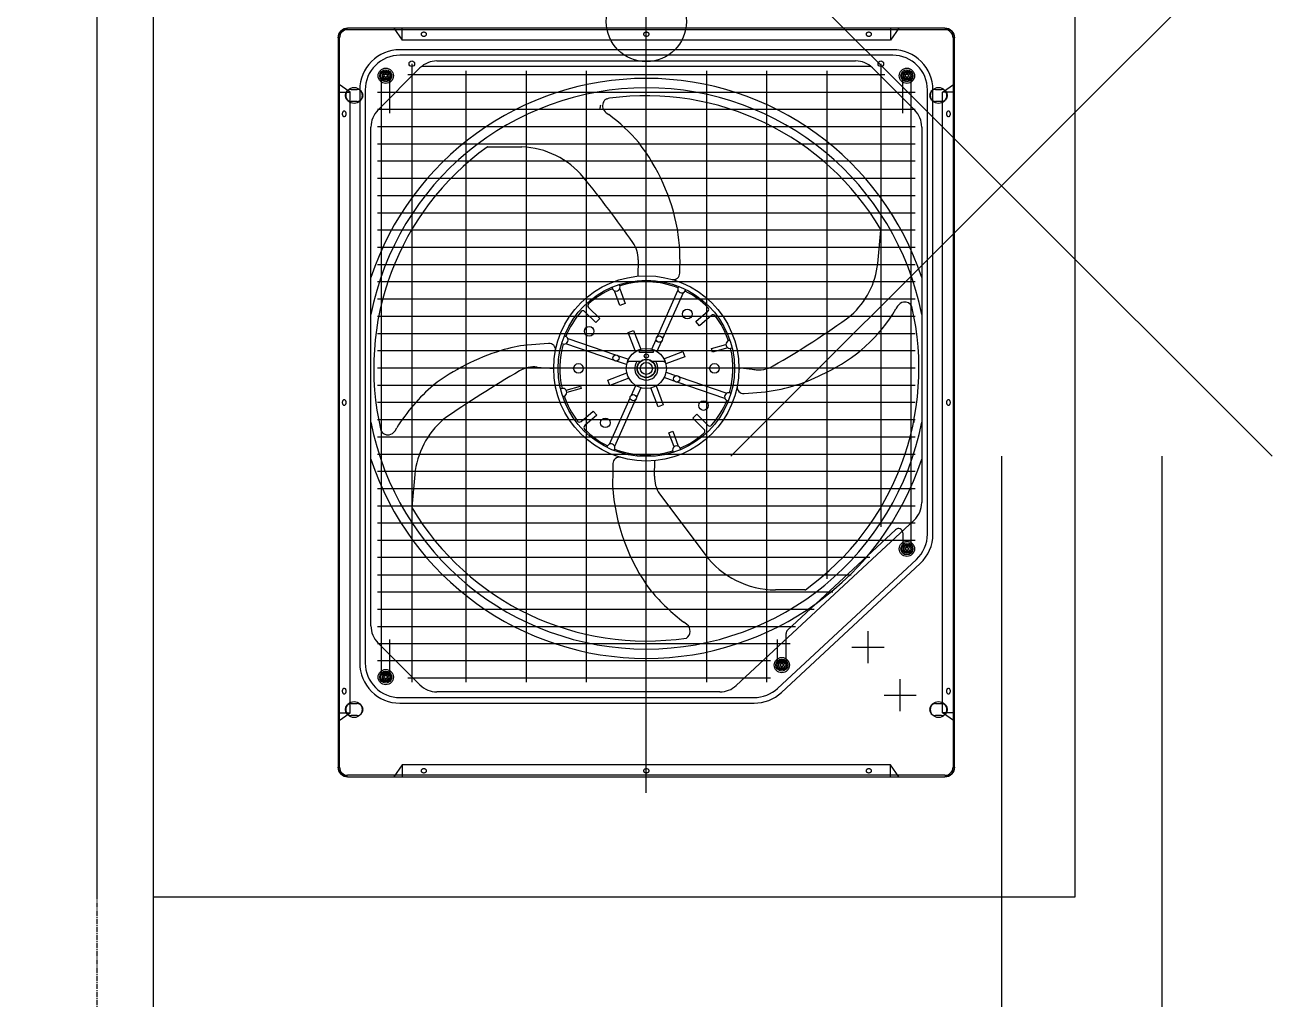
# Model space of a CAD drawing. Header units: millimetres. Extents: x 0 to 126150, y 0 to 89100.
# Drawn here: x 79834 to 81389, y 25065 to 26280 of the extents above; entities that cross this region are included whole.
import ezdxf

# ---------------------------------------------------------------- set-up
doc = ezdxf.new("R2010")
doc.units = ezdxf.units.MM
doc.header["$LTSCALE"] = 0.2
doc.linetypes.add('CENTER', pattern=[50.8, 31.75, -6.35, 6.35, -6.35])
doc.layers.add('A_建築', color=8, linetype='Continuous')
doc.layers.add('A_通芯', color=8, linetype='CENTER', plot=False)

msp = doc.modelspace()

# ---------------------------------------------------------------- linework, layer by layer
at = {"layer": 'A_建築', "lineweight": -3}
for points in [[(79993.55, 44814.81), (79993.55, 17334.81), (31843.54, 17334.81)], [(81142.84, 34081.39), (81142.84, 25191.82), (79993.55, 25191.82)], [(79923.55, 25191.82), (79923.55, 32331.81), (81142.84, 32331.81)], [(80608.54, 25321.82), (80608.54, 27245.41)], [(80713.98, 26416.56), (81388.97, 25741.55)], [(80713.98, 25741.55), (81388.97, 26416.56)], [(80981.04, 26275.42), (80236.05, 26275.42)], [(80981.04, 26273.61), (80236.05, 26273.61)], [(80293.43, 26275.42), (80304.05, 26260.41)], [(80913.05, 26275.42), (80913.05, 26260.41), (80304.05, 26260.41), (80304.05, 26275.42)], [(80923.65, 26275.42), (80913.05, 26260.41)], [(80224.25, 26263.61), (80224.25, 25353.62)], [(80226.04, 25353.62), (80226.04, 26263.61)], [(80991.04, 26263.61), (80991.04, 25353.62)], [(80992.85, 25353.62), (80992.85, 26263.61)], [(80916.05, 26248.61), (80301.04, 26248.61)], [(80916.05, 26241.68), (80301.04, 26241.68)], [(80273.84, 26173.41), (80326.25, 26225.83)], [(80316.05, 26231.12), (80316.05, 25459.86)], [(80328.82, 26228.11), (80888.26, 26228.11)], [(80347.47, 26234.61), (80869.61, 26234.61)], [(80890.83, 26225.83), (80943.25, 26173.4)], [(80901.05, 26231.12), (80901.05, 25653.36)], [(80278.29, 25469.02), (80278.29, 26213.21)], [(80288.79, 26169.37), (80288.79, 26213.21)], [(80906.04, 26217.36), (80311.04, 26217.36)], [(80383.54, 26222.37), (80383.54, 25459.86)], [(80458.54, 26222.37), (80458.54, 25459.86)], [(80533.55, 26222.37), (80533.55, 25459.86)], [(80683.54, 26222.37), (80683.54, 25459.86)], [(80758.54, 26222.37), (80758.54, 25459.86)], [(80833.54, 26222.37), (80833.54, 25588.86)], [(80928.3, 26169.37), (80928.3, 26213.21)], [(80938.79, 25629.02), (80938.79, 26213.21)], [(80224.25, 25411.01), (80239.25, 25421.61), (80239.25, 26195.62), (80224.25, 26206.22)], [(80224.25, 26195.62), (80239.25, 26195.62)], [(80240.29, 26199.11), (80247.79, 26199.11)], [(80251.04, 26198.61), (80251.04, 25483.61)], [(80257.97, 26198.61), (80257.97, 25483.61)], [(80273.3, 26195.86), (80943.79, 26195.86)], [(80959.11, 25644.41), (80959.11, 26198.61)], [(80966.04, 25644.41), (80966.04, 26198.61)], [(80969.29, 26199.11), (80976.79, 26199.11)], [(80992.85, 25411.01), (80977.84, 25421.61), (80977.84, 26195.62), (80992.85, 26206.22)], [(80992.85, 26195.62), (80977.84, 26195.62)], [(80247.79, 26184.12), (80240.29, 26184.12)], [(80976.79, 26184.12), (80969.29, 26184.12)], [(80273.3, 26174.36), (80943.79, 26174.36)], [(80558.51, 26170.1), (80561.8, 26167.69)], [(80265.04, 25530.04), (80265.04, 26152.19)], [(80273.3, 26152.87), (80943.79, 26152.87)], [(80952.04, 26152.19), (80952.04, 25683.69)], [(80273.3, 26131.36), (80943.79, 26131.36)], [(80410.83, 26127.47), (80453.32, 26127.34)], [(80273.3, 26109.86), (80943.79, 26109.86)], [(80273.3, 26088.37), (80943.79, 26088.37)], [(80273.3, 26066.87), (80943.79, 26066.87)], [(80273.3, 26045.36), (80943.79, 26045.36)], [(80273.3, 26023.86), (80943.79, 26023.86)], [(80897.23, 25981.87), (80901.05, 26023.37)], [(80273.3, 26002.36), (80943.79, 26002.36)], [(80273.3, 25980.86), (80943.79, 25980.86)], [(80598.4, 25986.66), (80597.88, 25966.12)], [(80273.3, 25959.37), (80943.79, 25959.37)], [(80575.34, 25950.44), (80582.19, 25932), (80575.63, 25929.56), (80568.77, 25948)], [(80622.4, 25890.85), (80648.03, 25948.4)], [(80654.42, 25945.55), (80628.8, 25888)], [(80273.3, 25937.86), (80943.79, 25937.86)], [(80273.3, 25916.36), (80943.79, 25916.36)], [(80536.38, 25927.19), (80550.48, 25913.29), (80545.56, 25908.3), (80531.47, 25922.21)], [(80689.94, 25917.23), (80674.99, 25904.24), (80670.4, 25909.52), (80685.34, 25922.51)], [(80921.95, 25928.76), (80919.83, 25925.27)], [(80595.09, 25872.19), (80585.96, 25896), (80592.49, 25898.51), (80601.49, 25875.1)], [(80273.3, 25894.87), (80943.79, 25894.87)], [(80510.47, 25888.58), (80570.03, 25868.08)], [(80615.42, 25875.15), (80620.83, 25887.31)], [(80627.22, 25884.46), (80621.81, 25872.3)], [(80273.3, 25873.36), (80943.79, 25873.36)], [(80486.69, 25882.32), (80460.05, 25880.27)], [(80567.75, 25861.46), (80508.19, 25881.96)], [(80573.69, 25866.82), (80586.27, 25862.48)], [(80617.04, 25873.36), (80617.04, 25871.11), (80600.04, 25871.11), (80600.04, 25873.36)], [(80630.4, 25863.25), (80653.97, 25872.3), (80656.47, 25865.76), (80632.91, 25856.72)], [(80710.37, 25876.67), (80691.21, 25871.18), (80689.84, 25875.98), (80707.84, 25881.15)], [(80273.3, 25851.86), (80943.79, 25851.86)], [(80472.54, 25852.83), (80493.04, 25851.12)], [(80584.01, 25855.86), (80571.41, 25860.2)], [(80600.64, 25859.61), (80585.04, 25859.61)], [(80632.06, 25859.61), (80616.45, 25859.61)], [(80744.46, 25849.41), (80725.89, 25851.51)], [(80586.69, 25838.98), (80563.12, 25829.93), (80560.61, 25836.47), (80584.17, 25845.51)], [(80643.39, 25835.41), (80630.81, 25839.75)], [(80633.09, 25846.36), (80645.67, 25842.03)], [(80649.33, 25840.77), (80708.89, 25820.26)], [(80273.3, 25830.37), (80943.79, 25830.37)], [(80508.42, 25823.96), (80526.42, 25829.13), (80527.25, 25826.24), (80509.25, 25821.08)], [(80589.86, 25817.77), (80595.27, 25829.93)], [(80601.67, 25827.08), (80596.25, 25814.92)], [(80620.68, 25829.26), (80629.73, 25805.69), (80623.19, 25803.18), (80614.15, 25826.75)], [(80706.61, 25813.64), (80647.06, 25834.15)], [(80730.4, 25819.92), (80757.04, 25821.96)], [(80273.3, 25808.86), (80943.79, 25808.86)], [(80562.67, 25756.68), (80588.29, 25814.22)], [(80594.68, 25811.38), (80569.06, 25753.83)], [(80527.16, 25785), (80542.1, 25797.99), (80546.69, 25792.71), (80531.75, 25779.72)], [(80680.7, 25775.04), (80666.61, 25788.94), (80671.52, 25793.92), (80685.62, 25780.02)], [(80273.3, 25787.36), (80943.79, 25787.36)], [(80295.14, 25773.47), (80297.25, 25776.95)], [(80942.35, 25786.36), (80942.35, 25783.61)], [(80273.3, 25765.87), (80943.79, 25765.87)], [(80643.29, 25753.37), (80636.76, 25770.92), (80641.45, 25772.66), (80648.4, 25753.99)], [(80273.3, 25744.37), (80943.79, 25744.37)], [(80566.84, 25732.44), (80566.73, 25722.86), (80566.54, 25704.76)], [(80618.71, 25716.55), (80619.2, 25736.11)], [(81051.47, 25741.55), (81051.47, 17073.49)], [(81251.47, 25741.55), (81251.47, 17073.49)], [(80273.3, 25722.86), (80943.79, 25722.86)], [(80319.68, 25718.81), (80316.05, 25678.21)], [(80273.3, 25701.37), (80943.79, 25701.37)], [(80624.94, 25694.72), (80681.93, 25618.83)], [(80273.3, 25679.86), (80943.79, 25679.86)], [(80273.3, 25658.36), (80943.79, 25658.36)], [(80942.46, 25661.71), (80720.68, 25455.64)], [(80784.47, 25524.48), (80919.47, 25649.96)], [(80273.3, 25636.87), (80943.79, 25636.87)], [(80928.3, 25646.12), (80928.3, 25629.02)], [(80887.25, 25615.36), (80273.3, 25615.36)], [(80772.25, 25452.06), (80945.36, 25612.86)], [(80776.98, 25446.98), (80950.07, 25607.78)], [(80273.3, 25593.86), (80864.11, 25593.86)], [(80273.3, 25572.37), (80840.98, 25572.37)], [(80806.25, 25574.76), (80769.54, 25574.88)], [(80273.3, 25550.87), (80817.86, 25550.87)], [(80273.3, 25529.36), (80794.73, 25529.36)], [(80658.58, 25532.13), (80655.29, 25534.54)], [(80288.79, 25469.02), (80288.79, 25512.86)], [(80772.29, 25484.02), (80772.29, 25512.86)], [(80782.79, 25484.02), (80782.79, 25520.63)], [(80885.04, 25483.61), (80885.04, 25523.61)], [(80273.3, 25507.87), (80787.79, 25507.87)], [(80326.25, 25456.4), (80273.83, 25508.83)], [(80865.04, 25503.61), (80905.04, 25503.61)], [(80763.54, 25486.36), (80273.3, 25486.36)], [(80763.54, 25464.86), (80311.04, 25464.86)], [(80925.04, 25423.61), (80925.04, 25463.62)], [(80700.25, 25447.62), (80347.47, 25447.62)], [(80240.29, 25433.11), (80247.79, 25433.11)], [(80301.04, 25440.54), (80742.94, 25440.54)], [(80301.04, 25433.61), (80742.94, 25433.61)], [(80905.04, 25443.61), (80945.04, 25443.61)], [(80969.29, 25433.11), (80976.79, 25433.11)], [(80224.25, 25421.61), (80239.25, 25421.61)], [(80247.79, 25418.12), (80240.29, 25418.12)], [(80976.79, 25418.12), (80969.29, 25418.12)], [(80992.85, 25421.61), (80977.84, 25421.61)], [(80304.05, 25356.81), (80293.43, 25341.81)], [(80923.65, 25341.81), (80913.05, 25356.81), (80304.05, 25356.81), (80304.05, 25341.81)], [(80913.05, 25341.81), (80913.05, 25356.81)], [(80981.04, 25343.61), (80236.05, 25343.61)], [(80236.05, 25341.81), (80981.04, 25341.81)]]:
    msp.add_lwpolyline(points, dxfattribs=at)
for points in [[(80236.05, 26275.41, 0.414214), (80224.25, 26263.61, -0.4142136), (80236.05, 26275.41)], [(80236.05, 26273.61, 0.4142136), (80226.05, 26263.61)], [(80981.04, 26275.41, -0.4142136), (80992.84, 26263.61, 0.4142137), (80981.04, 26275.41)], [(80991.04, 26263.61, 0.4142136), (80981.04, 26273.61)], [(80301.04, 26248.61, 0.4142136), (80251.04, 26198.61)], [(80301.04, 26241.69, 0.4142136), (80257.97, 26198.61)], [(80966.05, 26198.61, 0.4142136), (80916.05, 26248.61)], [(80959.12, 26198.61, 0.4142136), (80916.05, 26241.69)], [(80347.47, 26234.61, 0.1989124), (80326.26, 26225.83)], [(80890.83, 26225.83, 0.1989124), (80869.61, 26234.61)], [(80952.04, 25964.35, 0.7232754), (80265.04, 25964.36)], [(80240.29, 26199.12, 1), (80240.29, 26184.12)], [(80247.79, 26184.12, 1), (80247.79, 26199.12)], [(80952.04, 25918.25, 0.8234707), (80265.04, 25918.25)], [(80969.29, 26199.12, 1), (80969.29, 26184.12)], [(80976.79, 26184.12, 1), (80976.79, 26199.12)], [(80551.58, 26179.59, 0.0972918), (80550.53, 26174.37)], [(80554.61, 26182.61, 0.333115), (80558.51, 26170.1)], [(80559.49, 26187.23, 0.2325605), (80554.62, 26182.61)], [(80562.49, 26187.98, 0.0639216), (80559.09, 26187.07)], [(80901.04, 26024.45, 0.301612), (80562.48, 26187.98)], [(80273.82, 26173.4, 0.1989124), (80265.04, 26152.19)], [(80599.1, 26132.85, 0.0535469), (80561.8, 26167.69)], [(80952.04, 26152.19, 0.1989124), (80943.26, 26173.4)], [(80647.46, 26024.87, 0.1168458), (80599.1, 26132.84)], [(80410.02, 26127.14, 0.3029224), (80277.44, 25773.86)], [(80410.83, 26127.47, 0.1531177), (80410.02, 26127.14)], [(80530.06, 26089.41, 0.2157788), (80453.32, 26127.34)], [(80591.63, 26008.29, 0.0188059), (80530.06, 26089.41)], [(80650.24, 25969.79, 0.0502833), (80647.46, 26024.87)], [(80598.4, 25986.66, 0.153239), (80591.63, 26008.29)], [(80864.04, 25917.36, 0.1847524), (80897.22, 25981.86)], [(80640.9, 25961.99, 0.4611574), (80650.24, 25969.79)], [(80566.26, 25950.5, 0.0822329), (80536.48, 25931.56)], [(80565.82, 25952.48, 1.4110393), (80574.66, 25955.77)], [(80647.89, 25951.69, 0.1723697), (80575.61, 25953.97)], [(80648.85, 25953.46, 1.3319343), (80657.62, 25949.56)], [(80685.51, 25926.88, 0.0822915), (80656.96, 25947.66)], [(80536.49, 25931.56, 0.4324752), (80536.38, 25927.19)], [(80929.33, 25933.89, 0.2151251), (80921.95, 25928.76)], [(80939.64, 25928.37, 0.3332679), (80929.32, 25933.89)], [(80527.1, 25922.04, 0.0849279), (80508.15, 25890.93)], [(80531.47, 25922.21, 0.4324753), (80527.1, 25922.04)], [(80685.34, 25922.51, 0.4324752), (80685.51, 25926.88)], [(80694.28, 25916.79, 0.4324752), (80689.93, 25917.23)], [(80710.88, 25885.62, 0.0822915), (80694.28, 25916.79)], [(80766.6, 25854.26, 0.0280986), (80864.04, 25917.36)], [(80806.9, 25574.97, 0.3030794), (80939.65, 25928.38)], [(80832.04, 25845.73, 0.1517751), (80919.83, 25925.28)], [(80503.08, 25882.35, 1.3319343), (80506.2, 25891.43)], [(80712.85, 25886.02, 1.3319343), (80715.5, 25876.79)], [(80427.37, 25873.37, 0.0865184), (80342.96, 25830.37)], [(80460.04, 25880.27, 0.0479951), (80427.37, 25873.36)], [(80495.27, 25873.69, 0.2161834), (80493.04, 25879.91, 0.2227657), (80486.69, 25882.32)], [(80504.92, 25881.55, 0.1304682), (80503.47, 25826.15)], [(80712.16, 25820.68, 0.1304682), (80713.62, 25876.08)], [(80472.54, 25852.83, 0.1526554), (80450.49, 25847.97)], [(80587.25, 25859.62, 0.3419986), (80584.34, 25857.37)], [(80596.74, 25859.62, 1.952661), (80620.34, 25859.62)], [(80632.75, 25857.37, 0.3419987), (80629.85, 25859.62)], [(80725.88, 25851.51, 0.3168263), (80724.08, 25849.86)], [(80742.61, 25849.62, 0.1657956), (80766.59, 25854.26)], [(80450.49, 25847.97, 0.0224777), (80355.33, 25787.37)], [(80757.04, 25821.95, 0.0906459), (80832.05, 25845.73)], [(80342.96, 25830.36, 0.0739267), (80297.24, 25776.95)], [(80504.23, 25816.21, 1.3319343), (80501.58, 25825.44)], [(80714.01, 25819.87, 1.3319343), (80710.89, 25810.8)], [(80721.82, 25828.54, 0.4611573), (80730.4, 25819.91)], [(80506.2, 25816.61, 0.0822915), (80522.8, 25785.44)], [(80689.99, 25780.19, 0.0849279), (80708.93, 25811.3)], [(80265.04, 25783.98, 0.8234707), (80952.04, 25783.98)], [(80277.44, 25773.85, 0.3332681), (80287.76, 25768.33)], [(80355.33, 25787.36, 0.1916182), (80319.7, 25718.88)], [(80522.8, 25785.44, 0.4324752), (80527.15, 25785)], [(80531.75, 25779.72, 0.4324752), (80531.58, 25775.35)], [(80531.57, 25775.35, 0.0822915), (80560.13, 25754.58)], [(80680.6, 25770.67, 0.4324752), (80680.71, 25775.04)], [(80685.62, 25780.02, 0.4324752), (80689.99, 25780.19)], [(80287.75, 25768.33, 0.2151251), (80295.13, 25773.47)], [(80650.8, 25751.73, 0.0822914), (80680.6, 25770.67)], [(80568.23, 25748.77, 1.3319343), (80559.46, 25752.67)], [(80569.19, 25750.54, 0.1724295), (80641.5, 25748.27)], [(80651.35, 25749.79, 1.3319342), (80642.35, 25746.44)], [(80265.04, 25737.88, 0.7232754), (80952.04, 25737.88)], [(80576.18, 25740.24, 0.4611573), (80566.84, 25732.44)], [(80618.71, 25716.55, 0.1528664), (80624.94, 25694.72)], [(80566.55, 25704.76, 0.1481032), (80614.61, 25573.32)], [(80942.46, 25661.72, 0.2084682), (80952.04, 25683.69)], [(80316.04, 25677.78, 0.3047617), (80658.49, 25514.8)], [(80928.29, 25646.12, 0.655049), (80919.47, 25649.96)], [(80945.36, 25612.85, 0.208501), (80959.12, 25644.41)], [(80950.08, 25607.78, 0.208501), (80966.05, 25644.41)], [(80681.92, 25618.83, 0.235087), (80769.54, 25574.88)], [(80614.6, 25573.32, 0.0526977), (80655.28, 25534.54)], [(80806.25, 25574.76, 0.1531177), (80807.06, 25575.09)], [(80265.04, 25530.04, 0.1989124), (80273.82, 25508.83)], [(80658.49, 25514.8, 0.507475), (80659.22, 25531.63)], [(80659.21, 25531.63, 0.018538), (80658.58, 25532.13)], [(80784.46, 25524.48, 0.2084233), (80782.79, 25520.63)], [(80251.04, 25483.61, 0.4142136), (80301.04, 25433.61)], [(80257.97, 25483.61, 0.4142136), (80301.04, 25440.54)], [(80326.26, 25456.4, 0.1989124), (80347.47, 25447.61)], [(80700.25, 25447.61, 0.1893913), (80720.67, 25455.63)], [(80742.94, 25440.54, 0.1893586), (80772.26, 25452.06)], [(80742.94, 25433.61, 0.1893587), (80776.97, 25446.98)], [(80240.29, 25433.12, 1), (80240.29, 25418.12)], [(80247.79, 25418.12, 1), (80247.79, 25433.12)], [(80969.29, 25433.12, 1), (80969.29, 25418.12)], [(80976.79, 25418.12, 1), (80976.79, 25433.12)], [(80224.25, 25353.62, 0.414214), (80236.05, 25341.82, -0.4142136), (80224.25, 25353.62)], [(80226.05, 25353.62, 0.4142136), (80236.05, 25343.62)], [(80981.04, 25341.82, 0.4142137), (80992.84, 25353.62, -0.4142136), (80981.04, 25341.82)], [(80981.04, 25343.62, 0.4142136), (80991.04, 25353.62)]]:
    msp.add_lwpolyline(points, format="xyb", dxfattribs=at)
for points in [[(80327.54, 26267.91), (80327.59, 26267.48), (80327.75, 26267.07), (80328.01, 26266.68), (80328.35, 26266.32), (80328.79, 26266.02), (80329.28, 26265.77), (80329.84, 26265.59), (80330.43, 26265.48), (80331.04, 26265.44), (80331.64, 26265.48), (80332.24, 26265.59), (80332.79, 26265.77), (80333.29, 26266.02), (80333.72, 26266.32), (80334.07, 26266.68), (80334.33, 26267.07), (80334.49, 26267.48), (80334.54, 26267.91), (80334.49, 26268.35), (80334.33, 26268.76), (80334.07, 26269.15), (80333.72, 26269.5), (80333.29, 26269.81), (80332.79, 26270.06), (80332.24, 26270.24), (80331.64, 26270.35), (80331.04, 26270.39), (80330.43, 26270.35), (80329.84, 26270.24), (80329.28, 26270.06), (80328.79, 26269.81), (80328.35, 26269.5), (80328.01, 26269.15), (80327.75, 26268.76), (80327.59, 26268.35)], [(80605.04, 26267.91), (80605.09, 26267.48), (80605.25, 26267.07), (80605.51, 26266.68), (80605.86, 26266.32), (80606.29, 26266.02), (80606.79, 26265.77), (80607.34, 26265.59), (80607.94, 26265.48), (80608.54, 26265.44), (80609.15, 26265.48), (80609.74, 26265.59), (80610.29, 26265.77), (80610.79, 26266.02), (80611.23, 26266.32), (80611.57, 26266.68), (80611.83, 26267.07), (80611.99, 26267.48), (80612.04, 26267.91), (80611.99, 26268.35), (80611.83, 26268.76), (80611.57, 26269.15), (80611.23, 26269.5), (80610.79, 26269.81), (80610.29, 26270.06), (80609.74, 26270.24), (80609.15, 26270.35), (80608.54, 26270.39), (80607.94, 26270.35), (80607.34, 26270.24), (80606.79, 26270.06), (80606.29, 26269.81), (80605.86, 26269.5), (80605.51, 26269.15), (80605.25, 26268.76), (80605.09, 26268.35)], [(80882.54, 26267.91), (80882.59, 26267.48), (80882.75, 26267.07), (80883.01, 26266.68), (80883.36, 26266.32), (80883.79, 26266.02), (80884.29, 26265.77), (80884.84, 26265.59), (80885.44, 26265.48), (80886.04, 26265.44), (80886.65, 26265.48), (80887.24, 26265.59), (80887.8, 26265.77), (80888.29, 26266.02), (80888.73, 26266.32), (80889.08, 26266.68), (80889.33, 26267.07), (80889.49, 26267.48), (80889.54, 26267.91), (80889.49, 26268.35), (80889.33, 26268.76), (80889.08, 26269.15), (80888.73, 26269.5), (80888.29, 26269.81), (80887.8, 26270.06), (80887.24, 26270.24), (80886.65, 26270.35), (80886.04, 26270.39), (80885.44, 26270.35), (80884.84, 26270.24), (80884.29, 26270.06), (80883.79, 26269.81), (80883.36, 26269.5), (80883.01, 26269.15), (80882.75, 26268.76), (80882.59, 26268.35)], [(80285.85, 26220.12), (80281.23, 26220.12), (80278.93, 26216.11), (80281.23, 26212.11), (80285.85, 26212.11), (80288.16, 26216.11)], [(80282.54, 26213.91), (80284.54, 26213.91), (80284.54, 26215.11), (80285.74, 26215.11), (80285.74, 26217.11), (80284.54, 26217.11), (80284.54, 26218.31), (80282.54, 26218.31), (80282.54, 26217.11), (80281.34, 26217.11), (80281.34, 26215.11), (80282.54, 26215.11)], [(80935.85, 26220.12), (80931.24, 26220.12), (80928.92, 26216.11), (80931.24, 26212.11), (80935.85, 26212.11), (80938.17, 26216.11)], [(80932.54, 26213.91), (80934.54, 26213.91), (80934.54, 26215.11), (80935.74, 26215.11), (80935.74, 26217.11), (80934.54, 26217.11), (80934.54, 26218.31), (80932.54, 26218.31), (80932.54, 26217.11), (80931.34, 26217.11), (80931.34, 26215.11), (80932.54, 26215.11)], [(80231.75, 26165.11), (80232.17, 26165.16), (80232.59, 26165.32), (80232.99, 26165.58), (80233.34, 26165.93), (80233.64, 26166.36), (80233.89, 26166.86), (80234.08, 26167.41), (80234.18, 26168), (80234.22, 26168.61), (80234.18, 26169.22), (80234.08, 26169.81), (80233.89, 26170.36), (80233.64, 26170.86), (80233.34, 26171.29), (80232.99, 26171.64), (80232.59, 26171.9), (80232.17, 26172.06), (80231.75, 26172.11), (80231.32, 26172.06), (80230.9, 26171.9), (80230.51, 26171.64), (80230.15, 26171.29), (80229.85, 26170.86), (80229.61, 26170.36), (80229.42, 26169.81), (80229.31, 26169.22), (80229.27, 26168.61), (80229.31, 26168), (80229.42, 26167.41), (80229.61, 26166.86), (80229.85, 26166.36), (80230.15, 26165.93), (80230.51, 26165.58), (80230.9, 26165.32), (80231.32, 26165.16)], [(80985.34, 26165.11), (80985.77, 26165.16), (80986.19, 26165.32), (80986.58, 26165.58), (80986.94, 26165.93), (80987.24, 26166.36), (80987.49, 26166.86), (80987.67, 26167.41), (80987.78, 26168), (80987.82, 26168.61), (80987.78, 26169.22), (80987.67, 26169.81), (80987.49, 26170.36), (80987.24, 26170.86), (80986.94, 26171.29), (80986.58, 26171.64), (80986.19, 26171.9), (80985.77, 26172.06), (80985.34, 26172.11), (80984.92, 26172.06), (80984.5, 26171.9), (80984.11, 26171.64), (80983.75, 26171.29), (80983.45, 26170.86), (80983.2, 26170.36), (80983.02, 26169.81), (80982.91, 26169.22), (80982.87, 26168.61), (80982.91, 26168), (80983.02, 26167.41), (80983.2, 26166.86), (80983.45, 26166.36), (80983.75, 26165.93), (80984.11, 26165.58), (80984.5, 26165.32), (80984.92, 26165.16)], [(80231.75, 25812.11), (80231.32, 25812.06), (80230.9, 25811.9), (80230.51, 25811.65), (80230.15, 25811.3), (80229.85, 25810.86), (80229.61, 25810.36), (80229.42, 25809.81), (80229.31, 25809.22), (80229.27, 25808.61), (80229.31, 25808.01), (80229.42, 25807.42), (80229.61, 25806.87), (80229.85, 25806.37), (80230.15, 25805.93), (80230.51, 25805.58), (80230.9, 25805.32), (80231.32, 25805.17), (80231.75, 25805.12), (80232.17, 25805.17), (80232.59, 25805.32), (80232.99, 25805.58), (80233.34, 25805.93), (80233.64, 25806.37), (80233.89, 25806.87), (80234.08, 25807.42), (80234.18, 25808.01), (80234.22, 25808.61), (80234.18, 25809.22), (80234.08, 25809.81), (80233.89, 25810.36), (80233.64, 25810.86), (80233.34, 25811.3), (80232.99, 25811.65), (80232.59, 25811.9), (80232.17, 25812.06)], [(80985.34, 25805.12), (80985.77, 25805.17), (80986.19, 25805.32), (80986.58, 25805.58), (80986.94, 25805.93), (80987.24, 25806.37), (80987.49, 25806.87), (80987.67, 25807.42), (80987.78, 25808.01), (80987.82, 25808.61), (80987.78, 25809.22), (80987.67, 25809.81), (80987.49, 25810.36), (80987.24, 25810.86), (80986.94, 25811.3), (80986.58, 25811.65), (80986.19, 25811.9), (80985.77, 25812.06), (80985.34, 25812.11), (80984.92, 25812.06), (80984.5, 25811.9), (80984.11, 25811.65), (80983.75, 25811.3), (80983.45, 25810.86), (80983.2, 25810.36), (80983.02, 25809.81), (80982.91, 25809.22), (80982.87, 25808.61), (80982.91, 25808.01), (80983.02, 25807.42), (80983.2, 25806.87), (80983.45, 25806.37), (80983.75, 25805.93), (80984.11, 25805.58), (80984.5, 25805.32), (80984.92, 25805.17)], [(80935.85, 25630.11), (80931.24, 25630.11), (80928.92, 25626.11), (80931.24, 25622.12), (80935.85, 25622.12), (80938.17, 25626.11)], [(80932.54, 25623.91), (80934.54, 25623.91), (80934.54, 25625.11), (80935.74, 25625.11), (80935.74, 25627.11), (80934.54, 25627.11), (80934.54, 25628.31), (80932.54, 25628.31), (80932.54, 25627.11), (80931.34, 25627.11), (80931.34, 25625.11), (80932.54, 25625.11)], [(80779.85, 25485.11), (80775.24, 25485.11), (80772.93, 25481.11), (80775.24, 25477.11), (80779.85, 25477.11), (80782.16, 25481.11)], [(80776.54, 25478.92), (80778.55, 25478.92), (80778.55, 25480.11), (80779.74, 25480.11), (80779.74, 25482.12), (80778.55, 25482.12), (80778.55, 25483.31), (80776.54, 25483.31), (80776.54, 25482.12), (80775.34, 25482.12), (80775.34, 25480.11), (80776.54, 25480.11)], [(80285.85, 25470.12), (80281.23, 25470.12), (80278.93, 25466.12), (80281.23, 25462.11), (80285.85, 25462.11), (80288.16, 25466.12)], [(80282.54, 25463.91), (80284.54, 25463.91), (80284.54, 25465.12), (80285.74, 25465.12), (80285.74, 25467.11), (80284.54, 25467.11), (80284.54, 25468.32), (80282.54, 25468.32), (80282.54, 25467.11), (80281.34, 25467.11), (80281.34, 25465.12), (80282.54, 25465.12)], [(80229.61, 25450.36), (80229.42, 25449.81), (80229.31, 25449.22), (80229.27, 25448.61), (80229.31, 25448), (80229.42, 25447.41), (80229.61, 25446.86), (80229.85, 25446.36), (80230.15, 25445.93), (80230.51, 25445.58), (80230.9, 25445.32), (80231.32, 25445.16), (80231.75, 25445.11), (80232.17, 25445.16), (80232.59, 25445.32), (80232.99, 25445.58), (80233.34, 25445.93), (80233.64, 25446.36), (80233.89, 25446.86), (80234.08, 25447.41), (80234.18, 25448), (80234.22, 25448.61), (80234.18, 25449.22), (80234.08, 25449.81), (80233.89, 25450.36), (80233.64, 25450.86), (80233.34, 25451.29), (80232.99, 25451.64), (80232.59, 25451.9), (80232.17, 25452.06), (80231.75, 25452.11), (80231.32, 25452.06), (80230.9, 25451.9), (80230.51, 25451.64), (80230.15, 25451.29), (80229.85, 25450.86)], [(80985.34, 25445.11), (80985.77, 25445.16), (80986.19, 25445.32), (80986.58, 25445.58), (80986.94, 25445.93), (80987.24, 25446.36), (80987.49, 25446.86), (80987.67, 25447.41), (80987.78, 25448), (80987.82, 25448.61), (80987.78, 25449.22), (80987.67, 25449.81), (80987.49, 25450.36), (80987.24, 25450.86), (80986.94, 25451.29), (80986.58, 25451.64), (80986.19, 25451.9), (80985.77, 25452.06), (80985.34, 25452.11), (80984.92, 25452.06), (80984.5, 25451.9), (80984.11, 25451.64), (80983.75, 25451.29), (80983.45, 25450.86), (80983.2, 25450.36), (80983.02, 25449.81), (80982.91, 25449.22), (80982.87, 25448.61), (80982.91, 25448), (80983.02, 25447.41), (80983.2, 25446.86), (80983.45, 25446.36), (80983.75, 25445.93), (80984.11, 25445.58), (80984.5, 25445.32), (80984.92, 25445.16)], [(80334.54, 25349.31), (80334.49, 25349.74), (80334.33, 25350.16), (80334.07, 25350.55), (80333.72, 25350.9), (80333.29, 25351.21), (80332.79, 25351.46), (80332.24, 25351.63), (80331.64, 25351.75), (80331.04, 25351.78), (80330.43, 25351.75), (80329.84, 25351.63), (80329.28, 25351.46), (80328.79, 25351.21), (80328.35, 25350.9), (80328.01, 25350.55), (80327.75, 25350.16), (80327.59, 25349.74), (80327.54, 25349.31), (80327.59, 25348.88), (80327.75, 25348.46), (80328.01, 25348.07), (80328.35, 25347.72), (80328.79, 25347.41), (80329.28, 25347.16), (80329.84, 25346.99), (80330.43, 25346.87), (80331.04, 25346.84), (80331.64, 25346.87), (80332.24, 25346.99), (80332.79, 25347.16), (80333.29, 25347.41), (80333.72, 25347.72), (80334.07, 25348.07), (80334.33, 25348.46), (80334.49, 25348.88)], [(80612.04, 25349.31), (80611.99, 25349.74), (80611.83, 25350.16), (80611.57, 25350.55), (80611.23, 25350.9), (80610.79, 25351.21), (80610.29, 25351.46), (80609.74, 25351.63), (80609.15, 25351.75), (80608.54, 25351.78), (80607.94, 25351.75), (80607.34, 25351.63), (80606.79, 25351.46), (80606.29, 25351.21), (80605.86, 25350.9), (80605.51, 25350.55), (80605.25, 25350.16), (80605.09, 25349.74), (80605.04, 25349.31), (80605.09, 25348.88), (80605.25, 25348.46), (80605.51, 25348.07), (80605.86, 25347.72), (80606.29, 25347.41), (80606.79, 25347.16), (80607.34, 25346.99), (80607.94, 25346.87), (80608.54, 25346.84), (80609.15, 25346.87), (80609.74, 25346.99), (80610.29, 25347.16), (80610.79, 25347.41), (80611.23, 25347.72), (80611.57, 25348.07), (80611.83, 25348.46), (80611.99, 25348.88)], [(80889.54, 25349.31), (80889.49, 25349.74), (80889.33, 25350.16), (80889.08, 25350.55), (80888.73, 25350.9), (80888.29, 25351.21), (80887.8, 25351.46), (80887.24, 25351.63), (80886.65, 25351.75), (80886.04, 25351.78), (80885.44, 25351.75), (80884.84, 25351.63), (80884.29, 25351.46), (80883.79, 25351.21), (80883.36, 25350.9), (80883.01, 25350.55), (80882.75, 25350.16), (80882.59, 25349.74), (80882.54, 25349.31), (80882.59, 25348.88), (80882.75, 25348.46), (80883.01, 25348.07), (80883.36, 25347.72), (80883.79, 25347.41), (80884.29, 25347.16), (80884.84, 25346.99), (80885.44, 25346.87), (80886.04, 25346.84), (80886.65, 25346.87), (80887.24, 25346.99), (80887.8, 25347.16), (80888.29, 25347.41), (80888.73, 25347.72), (80889.08, 25348.07), (80889.33, 25348.46), (80889.49, 25348.88)]]:
    msp.add_lwpolyline(points, close=True, dxfattribs=at)
for centre, radius in [((80608.54, 26283.62), 50), ((80283.54, 26216.11), 9.5), ((80316.05, 26231.12), 3.5), ((80901.05, 26231.12), 3.5), ((80933.54, 26216.11), 9.5), ((80283.54, 26216.11), 7.5), ((80283.54, 26216.11), 6), ((80283.54, 26216.11), 4), ((80933.54, 26216.11), 7.5), ((80933.54, 26216.11), 6), ((80933.54, 26216.11), 4), ((80244.04, 26191.62), 10), ((80973.05, 26191.62), 10), ((80608.54, 25851.12), 115.5), ((80608.54, 25851.12), 110), ((80659.69, 25919), 6), ((80537.25, 25897.41), 6), ((80624.81, 25887.66), 4), ((80570.72, 25864.14), 4), ((80608.54, 25851.12), 25), ((80608.54, 25866.61), 2.59), ((80523.92, 25851.12), 6), ((80608.54, 25851.12), 11.54), ((80608.54, 25851.12), 11.14), ((80608.54, 25851.12), 7.54), ((80693.54, 25851.12), 6), ((80646.36, 25838.09), 4), ((80592.27, 25814.58), 4), ((80679.83, 25804.82), 6), ((80557.39, 25783.23), 6), ((80933.54, 25626.11), 9.5), ((80933.54, 25626.11), 7.5), ((80933.54, 25626.11), 6), ((80933.54, 25626.11), 4), ((80777.55, 25481.11), 9.5), ((80777.55, 25481.11), 7.5), ((80777.55, 25481.11), 6), ((80777.55, 25481.11), 4), ((80283.54, 25466.12), 9.5), ((80283.54, 25466.12), 7.5), ((80283.54, 25466.12), 6), ((80283.54, 25466.12), 4), ((80244.04, 25425.62), 10), ((80973.05, 25425.62), 10)]:
    msp.add_circle(centre, radius, dxfattribs=at)
at = {"layer": 'A_通芯'}
msp.add_line((79923.55, 7195.51), (79923.55, 50618.35), dxfattribs=at)

doc.saveas('drawing.dxf')
